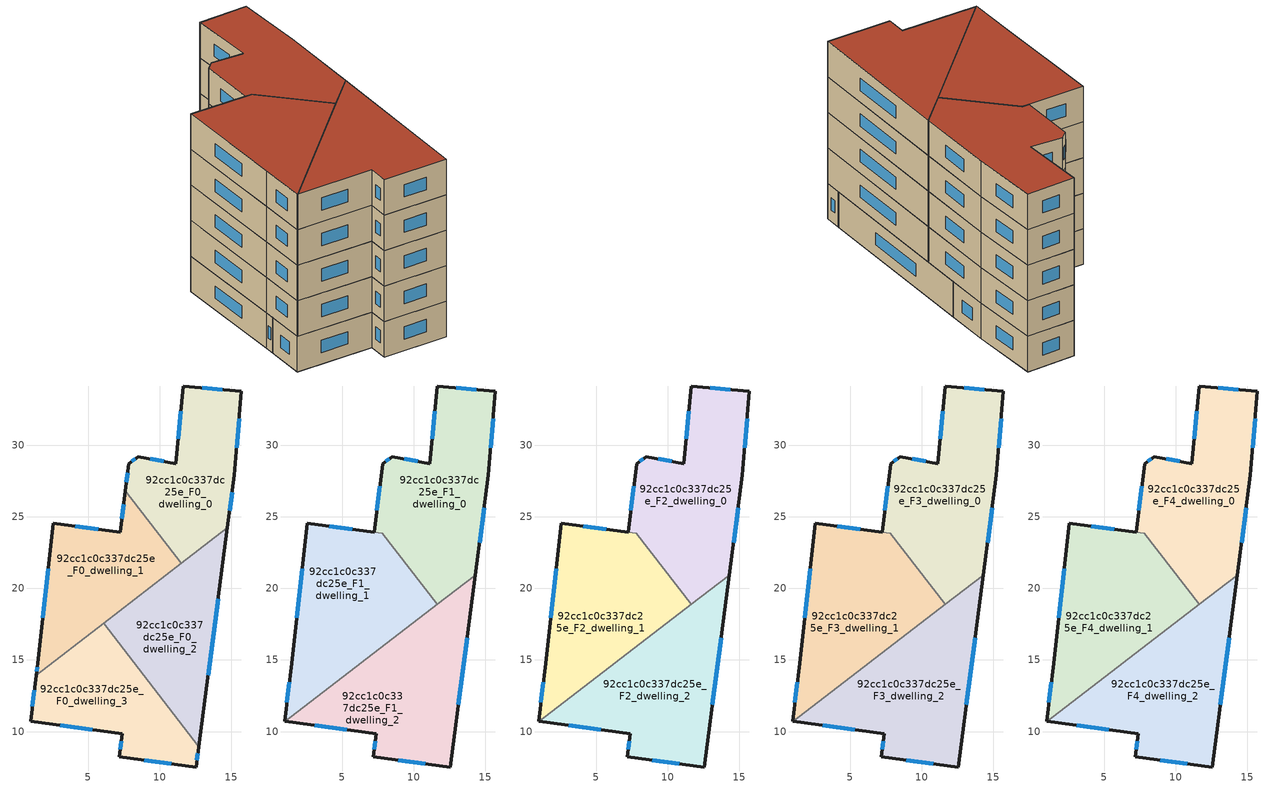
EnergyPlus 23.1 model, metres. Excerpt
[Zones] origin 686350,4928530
92cc1c0c337dc25e_F0_dwelling_0
 floor ground (EU_floor_Construction): 14.74,24.23 15.22,27.92 15.71,33.76 11.64,34.14 11.14,28.7 8.51,29.21 7.83,28.7 7.6,26.81 11.51,21.74 z0
 wall outside (EU_wall_Construction): 7.6,26.81 7.83,28.7 8.51,29.21 11.14,28.7 11.64,34.14 15.71,33.76 15.22,27.92 14.74,24.23 z0:3
 wall to 92cc1c0c337dc25e_F0_dwelling_1 (EU_wall_Construction): 11.51,21.74 7.6,26.81 z0:3
 wall to 92cc1c0c337dc25e_F0_dwelling_2 (EU_wall_Construction): 14.74,24.23 11.51,21.74 z0:3
 window (EU_Window_Construction): 7.68,27.43 7.76,28.09 / 8.05,28.87 8.29,29.05 / 9.36,29.05 10.28,28.87 / 11.3,30.47 11.47,32.37 / 12.96,34.02 14.39,33.89 / 15.56,31.86 15.38,29.82 / 15.07,26.72 14.9,25.43 z0.98:2.02
92cc1c0c337dc25e_F0_dwelling_1
 floor ground (EU_floor_Construction): 11.51,21.74 7.6,26.81 7.24,23.92 2.57,24.56 1.48,14.77 1.38,13.94 z0
 wall outside (EU_wall_Construction): 1.38,13.94 1.48,14.77 2.57,24.56 7.24,23.92 7.6,26.81 z0:3
 wall to 92cc1c0c337dc25e_F0_dwelling_3 (EU_wall_Construction): 6.09,17.57 1.38,13.94 z0:3
 wall to 92cc1c0c337dc25e_F0_dwelling_2 (EU_wall_Construction): 11.51,21.74 6.09,17.57 z0:3
 window (EU_Window_Construction): 1.84,17.96 2.22,21.38 / 4.09,24.35 5.73,24.13 / 7.36,24.86 7.49,25.87 / 1.42,14.21 1.45,14.5 z0.98:2.02
92cc1c0c337dc25e_F0_dwelling_2
 floor ground (EU_floor_Construction): 12.73,8.95 14.74,24.23 6.09,17.57 z0
 wall outside (EU_wall_Construction): 14.74,24.23 12.73,8.95 z0:3
 wall to 92cc1c0c337dc25e_F0_dwelling_3 (EU_wall_Construction): 12.73,8.95 6.09,17.57 z0:3
 window (EU_Window_Construction): 14.09,19.26 13.39,13.92 z0.98:2.02
92cc1c0c337dc25e_F0_dwelling_3
 floor ground (EU_floor_Construction): 12.55,7.52 12.73,8.95 6.09,17.57 1.38,13.94 0.98,10.71 7.4,9.86 7.18,8.22 z0
 wall outside (EU_wall_Construction): 12.73,8.95 12.55,7.52 7.18,8.22 7.4,9.86 0.98,10.71 1.38,13.94 z0:3
 window (EU_Window_Construction): 1.11,11.76 1.25,12.89 / 12.67,8.49 12.61,7.99 / 10.8,7.75 8.92,8 / 7.25,8.76 7.32,9.33 / 5.31,10.14 3.07,10.44 z0.98:2.02
92cc1c0c337dc25e_F1_dwelling_0
 floor to 92cc1c0c337dc25e_F0_dwelling_0 (EU_floor_Construction): 14.74,24.23 15.22,27.92 15.71,33.76 11.64,34.14 11.14,28.7 8.51,29.21 7.83,28.7 7.6,26.81 11.51,21.74 z3
 floor to 92cc1c0c337dc25e_F0_dwelling_2 (EU_floor_Construction): 14.31,20.93 14.74,24.23 10.21,20.74 11.65,18.88 z3
 floor to 92cc1c0c337dc25e_F0_dwelling_1 (EU_floor_Construction): 11.51,21.74 7.6,26.81 7.25,23.92 7.29,23.92 7.82,23.84 10.21,20.74 z3
 wall outside (EU_wall_Construction): 7.24,23.92 7.83,28.7 8.51,29.21 11.14,28.7 11.64,34.14 15.71,33.76 15.22,27.92 14.31,20.93 z3:6
 wall to 92cc1c0c337dc25e_F1_dwelling_2 (EU_wall_Construction): 14.31,20.93 11.65,18.88 z3:6
 wall to 92cc1c0c337dc25e_F1_dwelling_1 (EU_wall_Construction): 11.65,18.88 7.83,23.84 / 7.82,23.84 7.24,23.92 z3:6
 window (EU_Window_Construction): 8.05,28.87 8.29,29.05 / 9.36,29.05 10.28,28.87 / 11.3,30.47 11.47,32.37 / 12.96,34.02 14.39,33.89 / 15.56,31.86 15.38,29.82 / 14.93,25.65 14.61,23.2 / 7.44,25.48 7.64,27.15 z3.98:5.02
92cc1c0c337dc25e_F1_dwelling_1
 floor to 92cc1c0c337dc25e_F0_dwelling_1 (EU_floor_Construction): 10.21,20.74 7.82,23.84 7.25,23.92 2.57,24.56 1.48,14.77 1.38,13.94 z3
 floor to 92cc1c0c337dc25e_F0_dwelling_3 (EU_floor_Construction): 7.53,15.71 6.09,17.57 1.38,13.94 0.98,10.71 1.04,10.71 z3
 floor to 92cc1c0c337dc25e_F0_dwelling_2 (EU_floor_Construction): 11.65,18.88 10.21,20.74 6.09,17.57 7.53,15.71 z3
 wall outside (EU_wall_Construction): 1.04,10.71 0.98,10.71 1.48,14.77 2.57,24.56 7.24,23.92 z3:6
 wall to 92cc1c0c337dc25e_F1_dwelling_2 (EU_wall_Construction): 11.65,18.88 1.04,10.71 z3:6
 window (EU_Window_Construction): 4.09,24.36 5.72,24.13 / 1.15,12.03 1.32,13.45 / 1.84,17.96 2.22,21.38 z3.98:5.02
92cc1c0c337dc25e_F1_dwelling_2
 floor to 92cc1c0c337dc25e_F0_dwelling_2 (EU_floor_Construction): 12.73,8.95 14.31,20.93 7.53,15.71 z3
 floor to 92cc1c0c337dc25e_F0_dwelling_3 (EU_floor_Construction): 12.55,7.52 12.73,8.95 7.53,15.71 1.04,10.71 7.4,9.86 7.18,8.22 z3
 wall outside (EU_wall_Construction): 14.31,20.93 12.55,7.52 7.18,8.22 7.4,9.86 1.04,10.71 z3:6
 window (EU_Window_Construction): 5.33,10.14 3.1,10.43 / 13.73,16.57 13.12,11.88 / 10.8,7.75 8.92,8 / 7.25,8.76 7.32,9.33 z3.98:5.02
92cc1c0c337dc25e_F2_dwelling_0
 floor to 92cc1c0c337dc25e_F1_dwelling_0 (EU_floor_Construction): 14.31,20.93 15.22,27.92 15.71,33.76 11.64,34.14 11.14,28.7 8.51,29.21 7.83,28.7 7.24,23.92 7.82,23.84 11.65,18.88 z6
 wall outside (EU_wall_Construction): 7.24,23.92 7.83,28.7 8.51,29.21 11.14,28.7 11.64,34.14 15.71,33.76 15.22,27.92 14.31,20.93 z6:9
 wall to 92cc1c0c337dc25e_F2_dwelling_2 (EU_wall_Construction): 14.31,20.93 11.65,18.88 z6:9
 wall to 92cc1c0c337dc25e_F2_dwelling_1 (EU_wall_Construction): 11.65,18.88 7.83,23.84 / 7.82,23.84 7.24,23.92 z6:9
 window (EU_Window_Construction): 8.05,28.87 8.29,29.05 / 9.36,29.05 10.28,28.87 / 11.3,30.47 11.47,32.37 / 12.96,34.02 14.39,33.89 / 15.56,31.86 15.38,29.82 / 14.93,25.65 14.61,23.2 / 7.44,25.48 7.64,27.15 z6.98:8.02
92cc1c0c337dc25e_F2_dwelling_1
 floor to 92cc1c0c337dc25e_F1_dwelling_1 (EU_floor_Construction): 11.65,18.88 7.82,23.84 7.24,23.92 2.57,24.56 1.48,14.77 0.98,10.71 1.04,10.71 z6
 wall outside (EU_wall_Construction): 1.04,10.71 0.98,10.71 1.48,14.77 2.57,24.56 7.24,23.92 z6:9
 wall to 92cc1c0c337dc25e_F2_dwelling_2 (EU_wall_Construction): 11.65,18.88 1.04,10.71 z6:9
 window (EU_Window_Construction): 4.09,24.36 5.72,24.13 / 1.15,12.03 1.32,13.45 / 1.84,17.96 2.22,21.38 z6.98:8.02
92cc1c0c337dc25e_F2_dwelling_2
 floor to 92cc1c0c337dc25e_F1_dwelling_2 (EU_floor_Construction): 12.55,7.52 14.31,20.93 1.04,10.71 7.4,9.86 7.18,8.22 z6
 wall outside (EU_wall_Construction): 14.31,20.93 12.55,7.52 7.18,8.22 7.4,9.86 1.04,10.71 z6:9
 window (EU_Window_Construction): 5.33,10.14 3.1,10.43 / 13.73,16.57 13.12,11.88 / 10.8,7.75 8.92,8 / 7.25,8.76 7.32,9.33 z6.98:8.02
92cc1c0c337dc25e_F3_dwelling_0
 floor to 92cc1c0c337dc25e_F2_dwelling_0 (EU_floor_Construction): 14.31,20.93 15.22,27.92 15.71,33.76 11.64,34.14 11.14,28.7 8.51,29.21 7.83,28.7 7.24,23.92 7.82,23.84 11.65,18.88 z9
 wall outside (EU_wall_Construction): 7.24,23.92 7.83,28.7 8.51,29.21 11.14,28.7 11.64,34.14 15.71,33.76 15.22,27.92 14.31,20.93 z9:12
 wall to 92cc1c0c337dc25e_F3_dwelling_2 (EU_wall_Construction): 14.31,20.93 11.65,18.88 z9:12
 wall to 92cc1c0c337dc25e_F3_dwelling_1 (EU_wall_Construction): 11.65,18.88 7.83,23.84 / 7.82,23.84 7.24,23.92 z9:12
 window (EU_Window_Construction): 8.05,28.87 8.29,29.05 / 9.36,29.05 10.28,28.87 / 11.3,30.47 11.47,32.37 / 12.96,34.02 14.39,33.89 / 15.56,31.86 15.38,29.82 / 14.93,25.65 14.61,23.2 / 7.44,25.48 7.64,27.15 z9.98:11.02
92cc1c0c337dc25e_F3_dwelling_1
 floor to 92cc1c0c337dc25e_F2_dwelling_1 (EU_floor_Construction): 11.65,18.88 7.82,23.84 7.24,23.92 2.57,24.56 1.48,14.77 0.98,10.71 1.04,10.71 z9
 wall outside (EU_wall_Construction): 1.04,10.71 0.98,10.71 1.48,14.77 2.57,24.56 7.24,23.92 z9:12
 wall to 92cc1c0c337dc25e_F3_dwelling_2 (EU_wall_Construction): 11.65,18.88 1.04,10.71 z9:12
 window (EU_Window_Construction): 4.09,24.36 5.72,24.13 / 1.15,12.03 1.32,13.45 / 1.84,17.96 2.22,21.38 z9.98:11.02
92cc1c0c337dc25e_F3_dwelling_2
 floor to 92cc1c0c337dc25e_F2_dwelling_2 (EU_floor_Construction): 12.55,7.52 14.31,20.93 1.04,10.71 7.4,9.86 7.18,8.22 z9
 wall outside (EU_wall_Construction): 14.31,20.93 12.55,7.52 7.18,8.22 7.4,9.86 1.04,10.71 z9:12
 window (EU_Window_Construction): 5.33,10.14 3.1,10.43 / 13.73,16.57 13.12,11.88 / 10.8,7.75 8.92,8 / 7.25,8.76 7.32,9.33 z9.98:11.02
92cc1c0c337dc25e_F4_dwelling_0
 floor to 92cc1c0c337dc25e_F3_dwelling_0 (EU_floor_Construction): 14.31,20.93 15.22,27.92 15.71,33.76 11.64,34.14 11.14,28.7 8.51,29.21 7.83,28.7 7.24,23.92 7.82,23.84 11.65,18.88 z12
 wall outside (EU_wall_Construction): 7.24,23.92 7.83,28.7 8.51,29.21 11.14,28.7 11.64,34.14 15.71,33.76 15.22,27.92 14.31,20.93 z12:15
 wall to 92cc1c0c337dc25e_F4_dwelling_2 (EU_wall_Construction): 14.31,20.93 11.65,18.88 z12:15
 wall to 92cc1c0c337dc25e_F4_dwelling_1 (EU_wall_Construction): 11.65,18.88 7.83,23.84 / 7.82,23.84 7.24,23.92 z12:15
 window (EU_Window_Construction): 8.05,28.87 8.29,29.05 / 9.36,29.05 10.28,28.87 / 11.3,30.47 11.47,32.37 / 12.96,34.02 14.39,33.89 / 15.56,31.86 15.38,29.82 / 14.93,25.65 14.61,23.2 / 7.44,25.48 7.64,27.15 z12.98:14.02
 roof outside (EU_roof_Construction): 15.71,33.76 15.22,27.92 14.31,20.93 11.65,18.88 7.82,23.84 7.24,23.92 7.83,28.7 8.51,29.21 11.14,28.7 11.64,34.14 z15
92cc1c0c337dc25e_F4_dwelling_1
 floor to 92cc1c0c337dc25e_F3_dwelling_1 (EU_floor_Construction): 11.65,18.88 7.82,23.84 7.24,23.92 2.57,24.56 1.48,14.77 0.98,10.71 1.04,10.71 z12
 wall outside (EU_wall_Construction): 1.04,10.71 0.98,10.71 1.48,14.77 2.57,24.56 7.24,23.92 z12:15
 wall to 92cc1c0c337dc25e_F4_dwelling_2 (EU_wall_Construction): 11.65,18.88 1.04,10.71 z12:15
 window (EU_Window_Construction): 4.09,24.36 5.72,24.13 / 1.15,12.03 1.32,13.45 / 1.84,17.96 2.22,21.38 z12.98:14.02
 roof outside (EU_roof_Construction): 7.82,23.84 11.65,18.88 1.04,10.71 0.98,10.71 1.48,14.77 2.57,24.56 7.24,23.92 z15
92cc1c0c337dc25e_F4_dwelling_2
 floor to 92cc1c0c337dc25e_F3_dwelling_2 (EU_floor_Construction): 12.55,7.52 14.31,20.93 1.04,10.71 7.4,9.86 7.18,8.22 z12
 wall outside (EU_wall_Construction): 14.31,20.93 12.55,7.52 7.18,8.22 7.4,9.86 1.04,10.71 z12:15
 window (EU_Window_Construction): 5.33,10.14 3.1,10.43 / 13.73,16.57 13.12,11.88 / 10.8,7.75 8.92,8 / 7.25,8.76 7.32,9.33 z12.98:14.02
 roof outside (EU_roof_Construction): 14.31,20.93 12.55,7.52 7.18,8.22 7.4,9.86 1.04,10.71 z15
[Building]
EU S2 Campaign: North Axis=0; Terrain=City; Solar Distribution=FullExterior
[Site:Location]
Bologna: Latitude=44.5; Longitude=11.25; Time Zone=1; Elevation=37
[SizingPeriod:WeatherFileDays]
AnnualSizingPeriod: Begin Month=1; Begin Day of Month=1; End Month=12; End Day of Month=31; Day of Week for Start Day=Monday; Use Weather File Daylight Saving Period=No; Use Weather File Rain and Snow Indicators=No
[MATERIAL]
EU_InternalMass_Material: Roughness=MediumRough; Thickness=0.1; Conductivity=1; Density=1800; Specific Heat=900; Thermal Absorptance=0.9; Solar Absorptance=0.7; Visible Absorptance=0.7
[MATERIAL:NOMASS] Roughness=MediumRough; Thermal Absorptance=0.9; Solar Absorptance=0.7; Visible Absorptance=0.7
Name | Thermal Resistance
EU_wall_NoMass | 0.905828
EU_roof_NoMass | 0.37593
EU_floor_NoMass | 0.67114
[WINDOWMATERIAL:SIMPLEGLAZINGSYSTEM]
EU_Window_SimpleGlazing: UFactor=4.52486; Solar Heat Gain Coefficient=0.85; Visible Transmittance=0.85
[CONSTRUCTION]
EU_wall_Construction: EU_wall_NoMass
EU_roof_Construction: EU_roof_NoMass
EU_floor_Construction: EU_floor_NoMass
EU_InternalMass_Construction: EU_InternalMass_Material
EU_Window_Construction: EU_Window_SimpleGlazing
[ZONE] Type=1; Multiplier=1; Ceiling Height=autocalculate; Floor Area=autocalculate; Part of Total Floor Area=Yes
Name | Volume
92cc1c0c337dc25e_F0_dwelling_0 | 178.135
92cc1c0c337dc25e_F1_dwelling_0; 92cc1c0c337dc25e_F2_dwelling_0; 92cc1c0c337dc25e_F3_dwelling_0; 92cc1c0c337dc25e_F4_dwelling_0 | 238.024
92cc1c0c337dc25e_F0_dwelling_1 | 178.134
92cc1c0c337dc25e_F1_dwelling_1; 92cc1c0c337dc25e_F2_dwelling_1; 92cc1c0c337dc25e_F3_dwelling_1; 92cc1c0c337dc25e_F4_dwelling_1 | 237.001
92cc1c0c337dc25e_F0_dwelling_2 | 178.12
92cc1c0c337dc25e_F1_dwelling_2; 92cc1c0c337dc25e_F2_dwelling_2; 92cc1c0c337dc25e_F3_dwelling_2; 92cc1c0c337dc25e_F4_dwelling_2 | 237.497
92cc1c0c337dc25e_F0_dwelling_3 | 178.13
[INTERNALMASS] Construction=EU_InternalMass_Construction
Name | Zone or ZoneList | Surface Area
92cc1c0c337dc25e_F0_dwelling_0_EU_InternalMass | 92cc1c0c337dc25e_F0_dwelling_0 | 59.3782
92cc1c0c337dc25e_F0_dwelling_1_EU_InternalMass | 92cc1c0c337dc25e_F0_dwelling_1 | 59.3776
92cc1c0c337dc25e_F0_dwelling_2_EU_InternalMass | 92cc1c0c337dc25e_F0_dwelling_2 | 59.3764
92cc1c0c337dc25e_F0_dwelling_3_EU_InternalMass | 92cc1c0c337dc25e_F0_dwelling_3 | 59.3774
92cc1c0c337dc25e_F1_dwelling_0_EU_InternalMass | 92cc1c0c337dc25e_F1_dwelling_0 | 79.3437
92cc1c0c337dc25e_F1_dwelling_1_EU_InternalMass | 92cc1c0c337dc25e_F1_dwelling_1 | 79.003
92cc1c0c337dc25e_F1_dwelling_2_EU_InternalMass | 92cc1c0c337dc25e_F1_dwelling_2 | 79.1661
92cc1c0c337dc25e_F2_dwelling_0_EU_InternalMass | 92cc1c0c337dc25e_F2_dwelling_0 | 79.3437
92cc1c0c337dc25e_F2_dwelling_1_EU_InternalMass | 92cc1c0c337dc25e_F2_dwelling_1 | 79.003
92cc1c0c337dc25e_F2_dwelling_2_EU_InternalMass | 92cc1c0c337dc25e_F2_dwelling_2 | 79.1661
92cc1c0c337dc25e_F3_dwelling_0_EU_InternalMass | 92cc1c0c337dc25e_F3_dwelling_0 | 79.3437
92cc1c0c337dc25e_F3_dwelling_1_EU_InternalMass | 92cc1c0c337dc25e_F3_dwelling_1 | 79.003
92cc1c0c337dc25e_F3_dwelling_2_EU_InternalMass | 92cc1c0c337dc25e_F3_dwelling_2 | 79.1661
92cc1c0c337dc25e_F4_dwelling_0_EU_InternalMass | 92cc1c0c337dc25e_F4_dwelling_0 | 79.3437
92cc1c0c337dc25e_F4_dwelling_1_EU_InternalMass | 92cc1c0c337dc25e_F4_dwelling_1 | 79.003
92cc1c0c337dc25e_F4_dwelling_2_EU_InternalMass | 92cc1c0c337dc25e_F4_dwelling_2 | 79.1661
[OTHEREQUIPMENT] Fuel Type=Electricity; Design Level Calculation Method=Watts/Area; Power per Zone Floor Area=1; Fraction Latent=0; Fraction Radiant=0; Fraction Lost=0; Carbon Dioxide Generation Rate=0; EndUse Subcategory=EU_Step8_InternalGains
Name | Zone or ZoneList or Space or SpaceList | Schedule
EU_Step8_InternalGain_92cc1c0c337dc25e_F0_dwelling_0_f000 | 92cc1c0c337dc25e_F0_dwelling_0 | EU_Step8_GainSchedule_92cc1c0c337dc25e_F0_dwelling_0_f000
EU_Step8_InternalGain_92cc1c0c337dc25e_F0_dwelling_1_f000 | 92cc1c0c337dc25e_F0_dwelling_1 | EU_Step8_GainSchedule_92cc1c0c337dc25e_F0_dwelling_1_f000
EU_Step8_InternalGain_92cc1c0c337dc25e_F0_dwelling_2_f000 | 92cc1c0c337dc25e_F0_dwelling_2 | EU_Step8_GainSchedule_92cc1c0c337dc25e_F0_dwelling_2_f000
EU_Step8_InternalGain_92cc1c0c337dc25e_F0_dwelling_3_f000 | 92cc1c0c337dc25e_F0_dwelling_3 | EU_Step8_GainSchedule_92cc1c0c337dc25e_F0_dwelling_3_f000
EU_Step8_InternalGain_92cc1c0c337dc25e_F1_dwelling_0_f000 | 92cc1c0c337dc25e_F1_dwelling_0 | EU_Step8_GainSchedule_92cc1c0c337dc25e_F1_dwelling_0_f000
EU_Step8_InternalGain_92cc1c0c337dc25e_F1_dwelling_1_f000 | 92cc1c0c337dc25e_F1_dwelling_1 | EU_Step8_GainSchedule_92cc1c0c337dc25e_F1_dwelling_1_f000
EU_Step8_InternalGain_92cc1c0c337dc25e_F1_dwelling_2_f000 | 92cc1c0c337dc25e_F1_dwelling_2 | EU_Step8_GainSchedule_92cc1c0c337dc25e_F1_dwelling_2_f000
EU_Step8_InternalGain_92cc1c0c337dc25e_F2_dwelling_0_f000 | 92cc1c0c337dc25e_F2_dwelling_0 | EU_Step8_GainSchedule_92cc1c0c337dc25e_F2_dwelling_0_f000
EU_Step8_InternalGain_92cc1c0c337dc25e_F2_dwelling_1_f000 | 92cc1c0c337dc25e_F2_dwelling_1 | EU_Step8_GainSchedule_92cc1c0c337dc25e_F2_dwelling_1_f000
EU_Step8_InternalGain_92cc1c0c337dc25e_F2_dwelling_2_f000 | 92cc1c0c337dc25e_F2_dwelling_2 | EU_Step8_GainSchedule_92cc1c0c337dc25e_F2_dwelling_2_f000
EU_Step8_InternalGain_92cc1c0c337dc25e_F3_dwelling_0_f000 | 92cc1c0c337dc25e_F3_dwelling_0 | EU_Step8_GainSchedule_92cc1c0c337dc25e_F3_dwelling_0_f000
EU_Step8_InternalGain_92cc1c0c337dc25e_F3_dwelling_1_f000 | 92cc1c0c337dc25e_F3_dwelling_1 | EU_Step8_GainSchedule_92cc1c0c337dc25e_F3_dwelling_1_f000
EU_Step8_InternalGain_92cc1c0c337dc25e_F3_dwelling_2_f000 | 92cc1c0c337dc25e_F3_dwelling_2 | EU_Step8_GainSchedule_92cc1c0c337dc25e_F3_dwelling_2_f000
EU_Step8_InternalGain_92cc1c0c337dc25e_F4_dwelling_0_f000 | 92cc1c0c337dc25e_F4_dwelling_0 | EU_Step8_GainSchedule_92cc1c0c337dc25e_F4_dwelling_0_f000
EU_Step8_InternalGain_92cc1c0c337dc25e_F4_dwelling_1_f000 | 92cc1c0c337dc25e_F4_dwelling_1 | EU_Step8_GainSchedule_92cc1c0c337dc25e_F4_dwelling_1_f000
EU_Step8_InternalGain_92cc1c0c337dc25e_F4_dwelling_2_f000 | 92cc1c0c337dc25e_F4_dwelling_2 | EU_Step8_GainSchedule_92cc1c0c337dc25e_F4_dwelling_2_f000
[ZONEVENTILATION:DESIGNFLOWRATE] Schedule=EU_AlwaysOn; Design Flow Rate Calculation Method=AirChanges/Hour; Air Changes per Hour=0.73129; Ventilation Type=Natural; Fan Pressure Rise=0; Fan Total Efficiency=1; Constant Term Coefficient=1; Temperature Term Coefficient=0; Velocity Term Coefficient=0; Velocity Squared Term Coefficient=0; Minimum Indoor Temperature=-100; Maximum Indoor Temperature=100; Delta Temperature=-100; Minimum Outdoor Temperature=-100; Maximum Outdoor Temperature=100; Maximum Wind Speed=40
Name | Zone or ZoneList or Space or SpaceList
EU_ConstantAir_92cc1c0c337dc25e_F0_dwelling_0 | 92cc1c0c337dc25e_F0_dwelling_0
EU_ConstantAir_92cc1c0c337dc25e_F0_dwelling_1 | 92cc1c0c337dc25e_F0_dwelling_1
EU_ConstantAir_92cc1c0c337dc25e_F0_dwelling_2 | 92cc1c0c337dc25e_F0_dwelling_2
EU_ConstantAir_92cc1c0c337dc25e_F0_dwelling_3 | 92cc1c0c337dc25e_F0_dwelling_3
EU_ConstantAir_92cc1c0c337dc25e_F1_dwelling_0 | 92cc1c0c337dc25e_F1_dwelling_0
EU_ConstantAir_92cc1c0c337dc25e_F1_dwelling_1 | 92cc1c0c337dc25e_F1_dwelling_1
EU_ConstantAir_92cc1c0c337dc25e_F1_dwelling_2 | 92cc1c0c337dc25e_F1_dwelling_2
EU_ConstantAir_92cc1c0c337dc25e_F2_dwelling_0 | 92cc1c0c337dc25e_F2_dwelling_0
EU_ConstantAir_92cc1c0c337dc25e_F2_dwelling_1 | 92cc1c0c337dc25e_F2_dwelling_1
EU_ConstantAir_92cc1c0c337dc25e_F2_dwelling_2 | 92cc1c0c337dc25e_F2_dwelling_2
EU_ConstantAir_92cc1c0c337dc25e_F3_dwelling_0 | 92cc1c0c337dc25e_F3_dwelling_0
EU_ConstantAir_92cc1c0c337dc25e_F3_dwelling_1 | 92cc1c0c337dc25e_F3_dwelling_1
EU_ConstantAir_92cc1c0c337dc25e_F3_dwelling_2 | 92cc1c0c337dc25e_F3_dwelling_2
EU_ConstantAir_92cc1c0c337dc25e_F4_dwelling_0 | 92cc1c0c337dc25e_F4_dwelling_0
EU_ConstantAir_92cc1c0c337dc25e_F4_dwelling_1 | 92cc1c0c337dc25e_F4_dwelling_1
EU_ConstantAir_92cc1c0c337dc25e_F4_dwelling_2 | 92cc1c0c337dc25e_F4_dwelling_2
[HVACTEMPLATE:THERMOSTAT] Constant Heating Setpoint=20; Constant Cooling Setpoint=50
EU_HeatOnly_92cc1c0c337dc25e_F0_dwelling_0; EU_HeatOnly_92cc1c0c337dc25e_F0_dwelling_1; EU_HeatOnly_92cc1c0c337dc25e_F0_dwelling_2; EU_HeatOnly_92cc1c0c337dc25e_F0_dwelling_3; EU_HeatOnly_92cc1c0c337dc25e_F1_dwelling_0; EU_HeatOnly_92cc1c0c337dc25e_F1_dwelling_1; EU_HeatOnly_92cc1c0c337dc25e_F1_dwelling_2; EU_HeatOnly_92cc1c0c337dc25e_F2_dwelling_0; EU_HeatOnly_92cc1c0c337dc25e_F2_dwelling_1; EU_HeatOnly_92cc1c0c337dc25e_F2_dwelling_2; EU_HeatOnly_92cc1c0c337dc25e_F3_dwelling_0; EU_HeatOnly_92cc1c0c337dc25e_F3_dwelling_1; EU_HeatOnly_92cc1c0c337dc25e_F3_dwelling_2; EU_HeatOnly_92cc1c0c337dc25e_F4_dwelling_0; EU_HeatOnly_92cc1c0c337dc25e_F4_dwelling_1; EU_HeatOnly_92cc1c0c337dc25e_F4_dwelling_2
[HVACTEMPLATE:ZONE:IDEALLOADSAIRSYSTEM] System Availability Schedule=EU_AlwaysOn; Maximum Heating Supply Air Temperature=50; Minimum Cooling Supply Air Temperature=13; Maximum Heating Supply Air Humidity Ratio=0.0156; Minimum Cooling Supply Air Humidity Ratio=0.0077; Heating Limit=NoLimit; Cooling Limit=NoLimit; Heating Availability Schedule=EU_AlwaysOn; Cooling Availability Schedule=EU_CoolingOff; Dehumidification Control Type=ConstantSensibleHeatRatio; Cooling Sensible Heat Ratio=0.7; Dehumidification Setpoint=60; Humidification Control Type=None; Humidification Setpoint=30; Outdoor Air Method=None; Outdoor Air Flow Rate per Person=0.00944; Outdoor Air Flow Rate per Zone Floor Area=0; Outdoor Air Flow Rate per Zone=0; Demand Controlled Ventilation Type=None; Outdoor Air Economizer Type=NoEconomizer; Heat Recovery Type=None; Sensible Heat Recovery Effectiveness=0.7; Latent Heat Recovery Effectiveness=0.65
Name | Template Thermostat
92cc1c0c337dc25e_F0_dwelling_0 | EU_HeatOnly_92cc1c0c337dc25e_F0_dwelling_0
92cc1c0c337dc25e_F0_dwelling_1 | EU_HeatOnly_92cc1c0c337dc25e_F0_dwelling_1
92cc1c0c337dc25e_F0_dwelling_2 | EU_HeatOnly_92cc1c0c337dc25e_F0_dwelling_2
92cc1c0c337dc25e_F0_dwelling_3 | EU_HeatOnly_92cc1c0c337dc25e_F0_dwelling_3
92cc1c0c337dc25e_F1_dwelling_0 | EU_HeatOnly_92cc1c0c337dc25e_F1_dwelling_0
92cc1c0c337dc25e_F1_dwelling_1 | EU_HeatOnly_92cc1c0c337dc25e_F1_dwelling_1
92cc1c0c337dc25e_F1_dwelling_2 | EU_HeatOnly_92cc1c0c337dc25e_F1_dwelling_2
92cc1c0c337dc25e_F2_dwelling_0 | EU_HeatOnly_92cc1c0c337dc25e_F2_dwelling_0
92cc1c0c337dc25e_F2_dwelling_1 | EU_HeatOnly_92cc1c0c337dc25e_F2_dwelling_1
92cc1c0c337dc25e_F2_dwelling_2 | EU_HeatOnly_92cc1c0c337dc25e_F2_dwelling_2
92cc1c0c337dc25e_F3_dwelling_0 | EU_HeatOnly_92cc1c0c337dc25e_F3_dwelling_0
92cc1c0c337dc25e_F3_dwelling_1 | EU_HeatOnly_92cc1c0c337dc25e_F3_dwelling_1
92cc1c0c337dc25e_F3_dwelling_2 | EU_HeatOnly_92cc1c0c337dc25e_F3_dwelling_2
92cc1c0c337dc25e_F4_dwelling_0 | EU_HeatOnly_92cc1c0c337dc25e_F4_dwelling_0
92cc1c0c337dc25e_F4_dwelling_1 | EU_HeatOnly_92cc1c0c337dc25e_F4_dwelling_1
92cc1c0c337dc25e_F4_dwelling_2 | EU_HeatOnly_92cc1c0c337dc25e_F4_dwelling_2
[SIZING:ZONE] Zone Cooling Design Supply Air Temperature Input Method=SupplyAirTemperature; Zone Cooling Design Supply Air Temperature=13; Zone Heating Design Supply Air Temperature Input Method=SupplyAirTemperature; Zone Heating Design Supply Air Temperature=50; Zone Cooling Design Supply Air Humidity Ratio=0.008; Zone Heating Design Supply Air Humidity Ratio=0.008; Cooling Design Air Flow Method=DesignDay; Cooling Design Air Flow Rate=0; Cooling Minimum Air Flow per Zone Floor Area=0.000762; Cooling Minimum Air Flow=0; Cooling Minimum Air Flow Fraction=0.2; Heating Design Air Flow Method=DesignDay; Heating Design Air Flow Rate=0; Heating Maximum Air Flow per Zone Floor Area=0.002032; Heating Maximum Air Flow=0.141576; Heating Maximum Air Flow Fraction=0.3; Account for Dedicated Outdoor Air System=No; Dedicated Outdoor Air System Control Strategy=NeutralSupplyAir; Dedicated Outdoor Air Low Setpoint Temperature for Design=autosize; Dedicated Outdoor Air High Setpoint Temperature for Design=autosize; Zone Load Sizing Method=Sensible Load Only No Latent Load; Zone Latent Cooling Design Supply Air Humidity Ratio Input Method=HumidityRatioDifference; Zone Cooling Design Supply Air Humidity Ratio Difference=0.005; Zone Latent Heating Design Supply Air Humidity Ratio Input Method=HumidityRatioDifference; Zone Humidification Design Supply Air Humidity Ratio Difference=0.005
92cc1c0c337dc25e_F0_dwelling_0; 92cc1c0c337dc25e_F0_dwelling_1; 92cc1c0c337dc25e_F0_dwelling_2; 92cc1c0c337dc25e_F0_dwelling_3; 92cc1c0c337dc25e_F1_dwelling_0; 92cc1c0c337dc25e_F1_dwelling_1; 92cc1c0c337dc25e_F1_dwelling_2; 92cc1c0c337dc25e_F2_dwelling_0; 92cc1c0c337dc25e_F2_dwelling_1; 92cc1c0c337dc25e_F2_dwelling_2; 92cc1c0c337dc25e_F3_dwelling_0; 92cc1c0c337dc25e_F3_dwelling_1; 92cc1c0c337dc25e_F3_dwelling_2; 92cc1c0c337dc25e_F4_dwelling_0; 92cc1c0c337dc25e_F4_dwelling_1; 92cc1c0c337dc25e_F4_dwelling_2
[SCHEDULE:CONSTANT]
Name | Hourly Value
EU_AlwaysOn | 1
EU_CoolingOff | 0
[SCHEDULE:FILE] Column Number=1; Rows to Skip at Top=0; Number of Hours of Data=8760; Column Separator=Comma; Interpolate to Timestep=No; Minutes per Item=60; Adjust Schedule for Daylight Savings=Yes
Name | File
EU_Step8_GainSchedule_92cc1c0c337dc25e_F0_dwelling_0_f000 | ../../schedules/92cc1c0c337dc25e/92cc1c0c337dc25e_F0_dwelling_0_f000_gain.csv
EU_Step8_GainSchedule_92cc1c0c337dc25e_F0_dwelling_1_f000 | ../../schedules/92cc1c0c337dc25e/92cc1c0c337dc25e_F0_dwelling_1_f000_gain.csv
EU_Step8_GainSchedule_92cc1c0c337dc25e_F0_dwelling_2_f000 | ../../schedules/92cc1c0c337dc25e/92cc1c0c337dc25e_F0_dwelling_2_f000_gain.csv
EU_Step8_GainSchedule_92cc1c0c337dc25e_F0_dwelling_3_f000 | ../../schedules/92cc1c0c337dc25e/92cc1c0c337dc25e_F0_dwelling_3_f000_gain.csv
EU_Step8_GainSchedule_92cc1c0c337dc25e_F1_dwelling_0_f000 | ../../schedules/92cc1c0c337dc25e/92cc1c0c337dc25e_F1_dwelling_0_f000_gain.csv
EU_Step8_GainSchedule_92cc1c0c337dc25e_F1_dwelling_1_f000 | ../../schedules/92cc1c0c337dc25e/92cc1c0c337dc25e_F1_dwelling_1_f000_gain.csv
EU_Step8_GainSchedule_92cc1c0c337dc25e_F1_dwelling_2_f000 | ../../schedules/92cc1c0c337dc25e/92cc1c0c337dc25e_F1_dwelling_2_f000_gain.csv
EU_Step8_GainSchedule_92cc1c0c337dc25e_F2_dwelling_0_f000 | ../../schedules/92cc1c0c337dc25e/92cc1c0c337dc25e_F2_dwelling_0_f000_gain.csv
EU_Step8_GainSchedule_92cc1c0c337dc25e_F2_dwelling_1_f000 | ../../schedules/92cc1c0c337dc25e/92cc1c0c337dc25e_F2_dwelling_1_f000_gain.csv
EU_Step8_GainSchedule_92cc1c0c337dc25e_F2_dwelling_2_f000 | ../../schedules/92cc1c0c337dc25e/92cc1c0c337dc25e_F2_dwelling_2_f000_gain.csv
EU_Step8_GainSchedule_92cc1c0c337dc25e_F3_dwelling_0_f000 | ../../schedules/92cc1c0c337dc25e/92cc1c0c337dc25e_F3_dwelling_0_f000_gain.csv
EU_Step8_GainSchedule_92cc1c0c337dc25e_F3_dwelling_1_f000 | ../../schedules/92cc1c0c337dc25e/92cc1c0c337dc25e_F3_dwelling_1_f000_gain.csv
EU_Step8_GainSchedule_92cc1c0c337dc25e_F3_dwelling_2_f000 | ../../schedules/92cc1c0c337dc25e/92cc1c0c337dc25e_F3_dwelling_2_f000_gain.csv
EU_Step8_GainSchedule_92cc1c0c337dc25e_F4_dwelling_0_f000 | ../../schedules/92cc1c0c337dc25e/92cc1c0c337dc25e_F4_dwelling_0_f000_gain.csv
EU_Step8_GainSchedule_92cc1c0c337dc25e_F4_dwelling_1_f000 | ../../schedules/92cc1c0c337dc25e/92cc1c0c337dc25e_F4_dwelling_1_f000_gain.csv
EU_Step8_GainSchedule_92cc1c0c337dc25e_F4_dwelling_2_f000 | ../../schedules/92cc1c0c337dc25e/92cc1c0c337dc25e_F4_dwelling_2_f000_gain.csv
